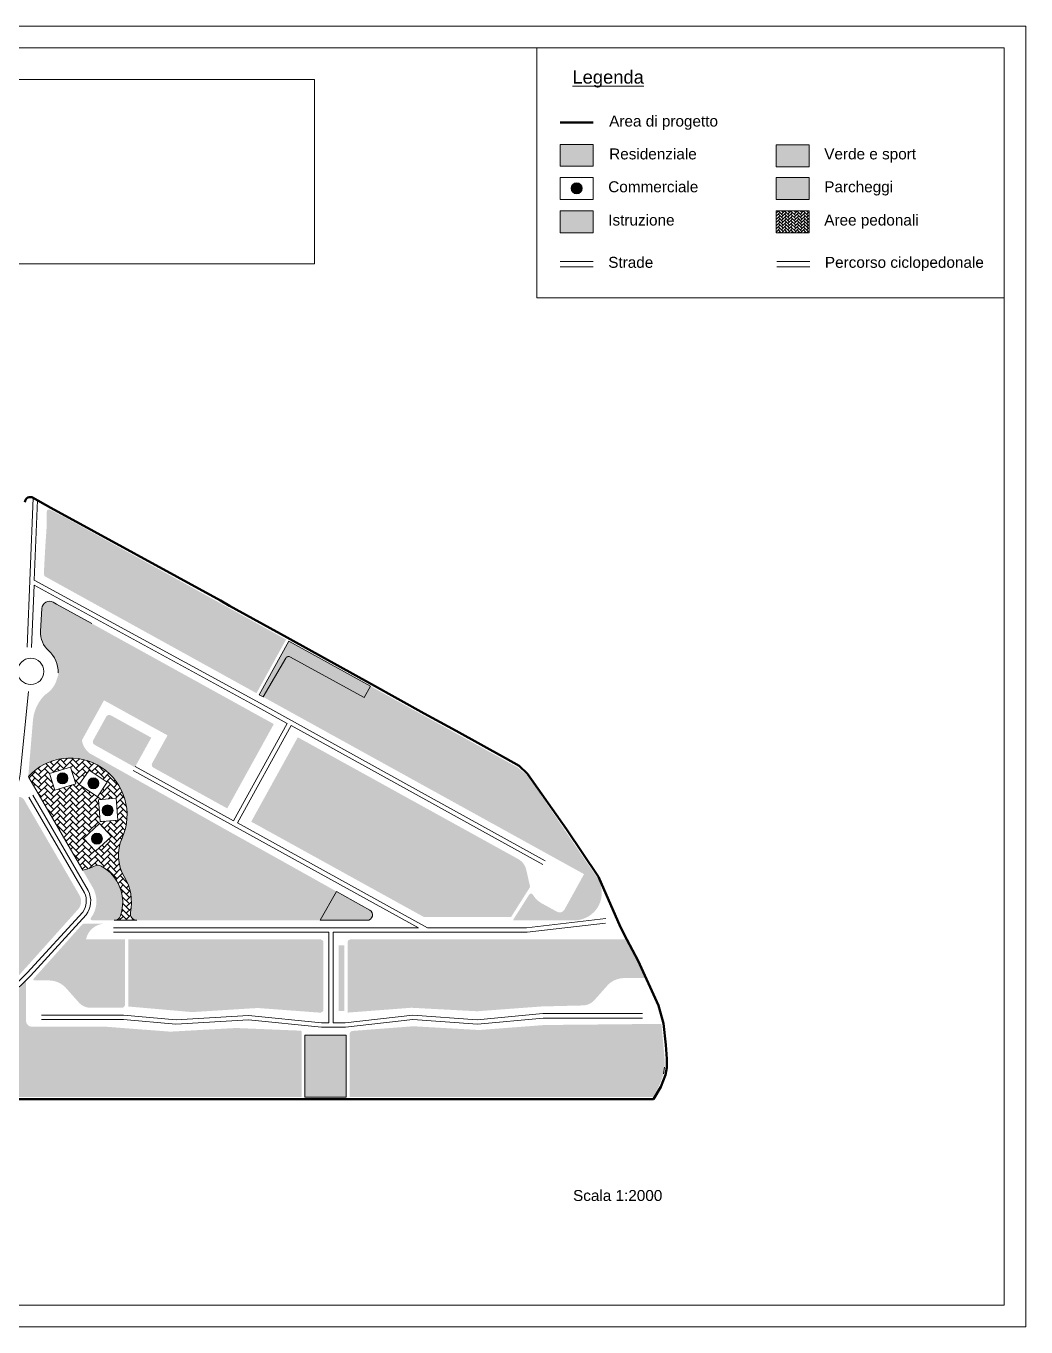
# Model space of a CAD drawing. Header units: millimetres. Extents: x 4297 to 8427, y -1478 to 1634.
# Drawn here: x 8198.9 to 8427.3, y -1477.7 to -1180.7 of the extents above; entities that cross this region are included whole.
import ezdxf

# ---------------------------------------------------------------- set-up
doc = ezdxf.new("R2010")
doc.units = ezdxf.units.MM
doc.header["$LTSCALE"] = 0.1
for name, color, linetype, lineweight in [('1_CARTIGLIO', 7, 'Continuous', 9), ('4_ RETINO PARCHEGGIO', 4, 'Continuous', 9), ('4_AREA DI PROGETTO', 1, 'Continuous', 50), ('4_NEGOZI', 30, 'Continuous', 9), ('4_PIAZZA', 251, 'Continuous', 9), ('4_PISTACICL', 30, 'Continuous', 20), ('4_RETINO ASILO', 2, 'Continuous', 9), ('4_RETINO VERDE PUBBLICO', 3, 'Continuous', 9), ('4_STRADE ESISTENTI', 251, 'Continuous', 20), ('4L - Strade', 10, 'Continuous', 20), ('_mu 2', 1, 'Continuous', 9)]:
    doc.layers.add(name, color=color, linetype=linetype, lineweight=lineweight)
doc.styles.get("Standard").update_dxf_attribs({"font": 'arial.ttf'})
picture_1 = doc.add_image_def('image12.png', size_in_pixel=(678, 159))

msp = doc.modelspace()

# ---------------------------------------------------------------- hatches: boundary and pattern name
at = {"layer": '4_ RETINO PARCHEGGIO', "ltscale": 5, "transparency": 33554687}
h = msp.add_hatch(color=256, dxfattribs=at)
h.dxf.hatch_style = 1
h.paths.add_polyline_path([(8370.236034094782, -1215.335486075387), (8377.736034094782, -1215.335486075387), (8377.736034094782, -1220.335486075387), (8370.236034094782, -1220.335486075387)])
h = msp.add_hatch(color=256, dxfattribs=at)
h.dxf.hatch_style = 1
edge = h.paths.add_edge_path()
edge.add_line((8218.266428660976, -1338.077695899869), (8227.519879592382, -1343.185448425177))
edge.add_line((8227.51987959238, -1343.185448425177), (8224.377253785864, -1348.876748346486))
edge.add_line((8224.377253785862, -1348.876748346486), (8224.353351739044, -1348.919467470707))
edge.add_line((8224.353351739044, -1348.919467470707), (8223.77513420376, -1349.952891382248))
edge.add_line((8223.77513420376, -1349.952891382248), (8214.553549689284, -1344.79326442779))
edge.add_arc((8214.919761188503, -1344.138749998736), 0.7500000000000814, 151.0933689034884, 240.7722752313266, ccw=False)
edge.add_line((8214.263204746972, -1343.776212222657), (8215.079302803462, -1342.298257451423))
edge.add_line((8215.079302803464, -1342.298257451422), (8216.40873032848, -1339.890662263589))
edge.add_line((8216.408730328478, -1339.890662263589), (8217.247433645287, -1338.371769332925))
edge.add_arc((8217.90399008682, -1338.734307109005), 0.750000000000048, 61.102025606911184, 151.0933689034184, ccw=False)
h = msp.add_hatch(color=256, dxfattribs=at)
h.dxf.hatch_style = 1
edge = h.paths.add_edge_path()
edge.add_line((8221.527055503508, -1389.228364588705), (8209.277055503506, -1389.228364588733))
edge.add_line((8209.277055503506, -1389.228364588733), (8209.277055503531, -1400.728364588711))
edge.add_line((8209.277055503531, -1400.728364588711), (8212.527055503531, -1400.728364588704))
edge.add_line((8212.527055503531, -1400.728364588704), (8212.527055503539, -1404.074935381615))
edge.add_arc((8213.277055503539, -1404.074935381613), 0.75, 180.0000000001259, 261.0857830828269)
edge.add_line((8213.160838859036, -1404.81587646668), (8213.741922081557, -1404.861171041345))
edge.add_line((8213.741922081555, -1404.861171041345), (8220.777055503539, -1404.861171041344))
edge.add_arc((8220.777055503539, -1404.111171041345), 0.7499999999998295, 270, 360.0000000000174)
edge.add_line((8221.527055503539, -1404.111171041344), (8221.527055503506, -1389.228364588705))
h = msp.add_hatch(color=256, dxfattribs=at)
h.dxf.hatch_style = 1
h.paths.add_polyline_path([(8270.34462870652, -1390.593971367976), (8270.344628706556, -1405.594667989732), (8271.59462870652, -1405.582620877942), (8271.594628706522, -1390.593971367976)])
at = {"layer": '4_NEGOZI', "transparency": 33554687}
h = msp.add_hatch(color=256, dxfattribs=at)
h.dxf.hatch_style = 1
edge = h.paths.add_edge_path()
edge.add_arc((8324.658875177876, -1217.772103685376), 1.250000000000028, 0, 360)
h = msp.add_hatch(color=256, dxfattribs=at)
h.dxf.hatch_style = 1
edge = h.paths.add_edge_path()
edge.add_arc((8207.247461494659, -1352.472369455734), 1.250000000000028, 0, 360)
h = msp.add_hatch(color=256, dxfattribs=at)
h.dxf.hatch_style = 1
edge = h.paths.add_edge_path()
edge.add_arc((8214.307047168779, -1353.605478944743), 1.250000000000028, 0, 360)
h = msp.add_hatch(color=256, dxfattribs=at)
h.dxf.hatch_style = 1
edge = h.paths.add_edge_path()
edge.add_arc((8217.549211607535, -1359.788629535844), 1.250000000000028, 0, 360)
h = msp.add_hatch(color=256, dxfattribs=at)
h.dxf.hatch_style = 1
edge = h.paths.add_edge_path()
edge.add_arc((8215.111972542581, -1366.251560696679), 1.250000000000028, 0, 360)
at = {"layer": '4_PIAZZA', "ltscale": 5}
h = msp.add_hatch(dxfattribs=at)
h.set_pattern_fill('AR-HBONE', color=256, scale=0.01)
h.set_pattern_definition([(45, (5917.131141604872, -1700.819537913045), (1.4210854715202e-16, 1.436840979371065), [3.048, -1.016]), (135, (5917.849561604872, -1700.101117913046), (1.4210854715202e-16, 1.436840979371065), [3.048, -1.016])])
h.paths.add_polyline_path([(8208.547521043027, -1367.737694816766), (8211.865705228885, -1373.4544905721, 0.05806032313045276), (8214.698665166072, -1372.462801222305, -0.2435588934162428), (8216.077749597309, -1372.497425112098, -0.3628688184035653), (8220.508556736915, -1383.86388835289, -0.3220664093781065), (8219.08683713252, -1384.88564848998), (8224.251756151623, -1384.88564848998, -0.4733454822253633), (8222.780943485737, -1383.091182699314, 0.1865596376718581), (8221.365966100599, -1374.91117280523, -0.2455704642108981), (8220.850939616548, -1366.125316926619, 0.851392109523099), (8199.480424683221, -1352.024529004406, 0.07631810092686298), (8199.591184034789, -1352.307101900838), (8202.76108722939, -1357.768428973926)])
h.paths.add_polyline_path([(8205.495521337625, -1355.207944182265), (8204.30769462062, -1351.38838037335), (8209.082149381764, -1349.903596977094), (8210.269976098769, -1353.723160786009)], flags=16)
h.paths.add_polyline_path([(8211.08313310286, -1353.879663826739), (8213.328790493539, -1350.569524421261), (8217.466464750385, -1353.376596159608), (8215.220807359707, -1356.686735565085)], flags=16)
h.paths.add_polyline_path([(8215.490117108751, -1357.341825918582), (8219.478232788868, -1357.033713403403), (8219.86337343284, -1362.018858003549), (8216.338884855524, -1362.291151770174), (8215.875257752723, -1362.326970518727)], flags=16)
h.paths.add_polyline_path([(8215.688972792868, -1362.788725919874), (8218.416414312562, -1365.714655303275), (8214.75900258331, -1369.123957202893), (8212.031561063617, -1366.198027819491)], flags=16)
at = {"layer": '4_RETINO ASILO', "transparency": 33554687}
h = msp.add_hatch(color=256, dxfattribs=at)
h.dxf.hatch_style = 1
h.paths.add_polyline_path([(8328.408875177876, -1222.929797912441), (8320.908875177876, -1222.929797912441), (8320.908875177876, -1227.929797912441), (8328.408875177876, -1227.929797912441)])
at = {"layer": '4_RETINO VERDE PUBBLICO', "ltscale": 5, "transparency": 33554687}
h = msp.add_hatch(color=256, dxfattribs=at)
h.dxf.hatch_style = 1
h.paths.add_polyline_path([(8370.236034094782, -1207.835486075387), (8377.736034094782, -1207.835486075387), (8377.736034094782, -1212.835486075387), (8370.236034094782, -1212.835486075387)])
h = msp.add_hatch(color=256, dxfattribs=at)
h.dxf.hatch_style = 1
edge = h.paths.add_edge_path()
edge.add_line((8258.966953561754, -1321.141170203684), (8252.199581741312, -1333.396890445427))
edge.add_line((8252.199581741312, -1333.396890445427), (8253.060352457116, -1333.900248632073))
edge.add_line((8253.060352457116, -1333.900248632073), (8258.248525416975, -1325.028182038434))
edge.add_arc((8258.905081858496, -1325.390719814529), 0.7499999999995325, 55.51695899024338, 151.0933689020523, ccw=False)
edge.add_line((8259.329703567617, -1324.772499462111), (8276.117519254396, -1334.042406784127))
edge.add_line((8276.117519254396, -1334.042406784127), (8277.569386071544, -1331.413073859715))
edge.add_line((8277.569386071544, -1331.413073859715), (8258.966953561754, -1321.141170203684))
at = {"layer": '4_RETINO VERDE PUBBLICO', "transparency": 33554687}
h = msp.add_hatch(color=256, dxfattribs=at)
h.dxf.hatch_style = 1
h.paths.add_polyline_path([(8231.960249828466, -1357.1108442955), (8222.70758251101, -1351.933826005765), (8213.454915191625, -1346.756807714951, -0.1914033368188524), (8211.67866069911, -1343.77311220544), (8200.7139558997, -1337.917837824696), (8200.526096866884, -1338.965787286981), (8199.459528683517, -1351.721826469045, 0.0762973070990635), (8199.480424683221, -1352.024529004406, -0.8513921095231247), (8220.850939616548, -1366.12531692662, 0.2455704642109054), (8221.365966100599, -1374.911172805231, -0.1865596376718404), (8222.780943485737, -1383.091182699315, 0.4733454822253498), (8224.251756151622, -1384.88564848998), (8249.857039315964, -1384.885648489992), (8224.391878846523, -1370.637475830352)])
h.paths.add_polyline_path([(8216.077749597309, -1372.497425112098, 0.2435588934162195), (8214.698665166072, -1372.462801222305, -0.05806032313045541), (8211.865705228885, -1373.4544905721), (8214.163166083501, -1377.412714023857, -0.3029275124612386), (8213.730756834753, -1384.335869327346, 0.620509447274463), (8214.003191531589, -1384.885648489992), (8219.08683713252, -1384.88564848998, 0.3220664093781045), (8220.508556736915, -1383.86388835289, 0.3628688184035602)])
at = {"layer": '4_RETINO VERDE PUBBLICO', "ltscale": 5, "transparency": 33554687}
h = msp.add_hatch(color=256, dxfattribs=at)
h.dxf.hatch_style = 1
edge = h.paths.add_edge_path()
edge.add_line((8171.524944903873, -1363.473659447718), (8192.46680319273, -1358.971860364009))
edge.add_arc((8190.732938197825, -1350.906117237716), 8.249999999993479, 282.1320484406459, 311.7166998367514)
edge.add_arc((8197.22105567997, -1358.183948751139), 1.500000000000766, 30.132048440683093, 131.7166998367227, ccw=False)
edge.add_line((8198.518361827179, -1357.430956878398), (8211.136118406677, -1379.169695060252))
edge.add_arc((8208.757723803463, -1380.550180160276), 2.749999999999387, -41.86795155935249, 30.13204844067201, ccw=False)
edge.add_line((8210.805607505212, -1382.385574489598), (8193.936506876873, -1401.20766393821))
edge.add_arc((8193.564164385647, -1400.873955878333), 0.4999999999997599, 246.132048440505, 318.13204844060635, ccw=False)
edge.add_line((8193.361849318277, -1401.331196092569), (8168.753219648698, -1390.442616272967))
edge.add_arc((8168.955534716069, -1389.985376058729), 0.5000000000020357, 174.1320484407229, 246.13204844044378, ccw=False)
edge.add_line((8168.45815463677, -1389.934257992274), (8171.132647551542, -1363.911374298009))
edge.add_arc((8171.630027630838, -1363.962492364463), 0.4999999999993008, 102.13204844067297, 174.1320484407493, ccw=False)
h = msp.add_hatch(color=256, dxfattribs=at)
h.dxf.hatch_style = 1
h.paths.add_polyline_path([(8329.321856219862, -1375.119434500338), (8322.112927444352, -1364.525901749801), (8318.949486629213, -1370.254897682097), (8326.35264737512, -1374.34277994653), (8321.881348136612, -1382.440309391968, -0.4142135623731281), (8320.182857773918, -1382.930340501013), (8316.681223419135, -1380.996805695173, -0.1363710773486083), (8314.67377681292, -1379.028372614146, 0.5635088973469325), (8313.818559809772, -1379.010970909127), (8310.09578392444, -1384.885648490002), (8324.154773950448, -1384.885648490002, 0.6022594191255188)])
h = msp.add_hatch(color=256, dxfattribs=at)
h.dxf.hatch_style = 1
edge = h.paths.add_edge_path()
edge.add_line((8306.332860320159, -1384.135648490002), (8290.040609330097, -1384.135648490002))
edge.add_arc((8290.040609330095, -1383.135648490002), 1.000000000000114, 241.09336890207538, 270, ccw=False)
edge.add_line((8289.557225628636, -1384.011057078698), (8276.607779652291, -1376.860623316985))
edge.add_line((8276.607779652302, -1376.860623316963), (8280.474849263974, -1369.857354607414))
edge.add_line((8280.474849263974, -1369.857354607414), (8306.332860320124, -1384.13564848998))
h = msp.add_hatch(color=256, dxfattribs=at)
h.dxf.hatch_style = 1
h.paths.add_polyline_path([(8276.806922060534, -1384.885648489992, 0.7726946135063786), (8277.417274559233, -1382.544791108236), (8269.803657523005, -1378.284848186346), (8266.110402083637, -1384.885648489992)])
h = msp.add_hatch(color=256, dxfattribs=at)
h.dxf.hatch_style = 1
h.paths.add_polyline_path([(8209.277055503506, -1389.228364588723), (8212.61946705601, -1389.228364588716, -0.3559284842950549), (8217.027055503506, -1385.635648489992), (8212.256269405725, -1385.635648489992, 0.2131588370414564), (8211.697755668883, -1385.885086400177), (8200.66573659336, -1398.194317011407, 0.6485887411721453), (8200.851907838975, -1398.611171041345), (8204.161922081556, -1398.611171041345, -0.2282099470447014), (8208.266120081513, -1400.587326393664), (8210.78740485898, -1403.4205709594, 0.1901850656983885), (8213.160838859036, -1404.81587646668, -0.3693447778943965), (8212.527055503539, -1404.074935381614), (8212.527055503531, -1400.728364588704), (8209.277055503531, -1400.728364588711)])
h = msp.add_hatch(color=256, dxfattribs=at)
h.dxf.hatch_style = 1
h.paths.add_polyline_path([(8198.911922081556, -1398.861171041345, -0.184743146720652), (8198.975750835942, -1398.694317011407), (8195.518180273415, -1402.439506487578, 0.1078440644439282), (8194.51901713216, -1404.201392705188), (8192.971706780438, -1409.185446936494), (8200.239570431864, -1409.185321167127, -0.392881407225903), (8198.911922081556, -1407.861171041344)])
h = msp.add_hatch(color=256, dxfattribs=at)
h.dxf.hatch_style = 1
h.paths.add_polyline_path([(8272.06069999485, -1411.122912670318), (8262.594628706573, -1411.122912670318), (8262.5946287066, -1425.233715901907), (8262.653167230954, -1425.233715901907), (8272.065671854441, -1425.233715901907)])
at = {"layer": '_mu 2', "ltscale": 5, "transparency": 33554687}
h = msp.add_hatch(color=256, dxfattribs=at)
h.dxf.hatch_style = 1
h.paths.add_polyline_path([(8320.908875177876, -1207.741174238332), (8328.408875177876, -1207.741174238332), (8328.408875177876, -1212.741174238332), (8320.908875177876, -1212.741174238332)])
h = msp.add_hatch(color=256, dxfattribs=at)
h.dxf.hatch_style = 1
h.paths.add_polyline_path([(8277.569386071544, -1331.413073859715), (8270.802014250927, -1343.668794101772), (8294.875750440064, -1356.961845891929), (8318.9494866292, -1370.254897682085), (8322.112927443846, -1364.525901749063), (8313.570960989406, -1351.97346792607), (8311.220971758936, -1349.994829008097), (8308.208686675618, -1348.331503411079), (8301.643122260506, -1344.706125650187), (8295.075328646657, -1341.084784973724), (8290.69679957047, -1338.670557855924), (8286.318270493435, -1336.256330737657)])
edge = h.paths.add_edge_path()
edge.add_arc((8204.167921009353, -1291.585910554238), 0.4999999999999702, 62.26275050135933, 180.046896473178)
edge.add_line((8203.667921176839, -1291.586319803125), (8203.67027975459, -1294.467912201269))
edge.add_line((8203.67027975459, -1294.467912201269), (8203.332885923786, -1299.440356646802))
edge.add_line((8203.332885923786, -1299.440356646802), (8203.096331172961, -1303.763788503192))
edge.add_line((8203.096331172961, -1303.763788503192), (8202.989342371893, -1305.740194323957))
edge.add_arc((8203.7382458875, -1305.780734727357), 0.7499999999973207, 176.9014311523429, 241.0933689022081)
edge.add_line((8203.375708111407, -1306.437291168877), (8207.776047566742, -1308.867073559714))
edge.add_line((8207.776047566742, -1308.867073559714), (8212.153089641673, -1311.28399158742))
edge.add_line((8212.153089641673, -1311.28399158742), (8216.530131716612, -1313.700909615129))
edge.add_line((8216.53013171661, -1313.700909615129), (8220.90717379048, -1316.117827642249))
edge.add_line((8220.90717379048, -1316.117827642249), (8225.280767638738, -1318.532841625838))
edge.add_line((8225.280767638738, -1318.532841625838), (8227.469289110479, -1319.741300879489))
edge.add_line((8227.469289110479, -1319.741300879489), (8229.65781058222, -1320.94976013314))
edge.add_line((8229.657810582217, -1320.94976013314), (8234.034853525729, -1323.366678640458))
edge.add_line((8234.034853525729, -1323.366678640458), (8238.411896468726, -1325.783597147493))
edge.add_line((8238.411896468726, -1325.783597147493), (8242.788939412687, -1328.200515655061))
edge.add_line((8242.788939412687, -1328.200515655061), (8251.543025299616, -1333.034352669647))
edge.add_line((8251.543025299616, -1333.034352669646), (8258.30960778091, -1320.78006192084))
edge.add_line((8258.30960778091, -1320.78006192084), (8245.107220605423, -1313.488093567432))
edge.add_line((8245.107220605423, -1313.488093567432), (8240.80222534614, -1311.110958398698))
edge.add_line((8240.80222534614, -1311.110958398698), (8234.236660930921, -1307.485580637747))
edge.add_line((8234.236660930921, -1307.485580637747), (8227.670271231325, -1303.859747170713))
edge.add_line((8227.670271231325, -1303.859747170713), (8223.293229157294, -1301.442829143504))
edge.add_line((8223.293229157294, -1301.442829143504), (8218.91618708252, -1299.025911115885))
edge.add_line((8218.91618708252, -1299.025911115885), (8214.539145007744, -1296.608993088266))
edge.add_line((8214.539145007744, -1296.608993088266), (8207.418589509452, -1292.677159978945))
edge.add_line((8207.41858950945, -1292.677159978945), (8204.40062979196, -1291.143364937948))
at = {"layer": '_mu 2'}
h = msp.add_hatch(color=256, dxfattribs=at)
h.dxf.hatch_style = 1
h.paths.add_polyline_path([(8276.607779652277, -1376.860623316974), (8280.47484926396, -1369.857354607407), (8295.79449956433, -1378.316569381963), (8306.332860320146, -1384.135648489992), (8309.683147276512, -1384.135648489992), (8314.039854103603, -1377.260604514229), (8313.202649641771, -1373.563401285066, 0.2293459462797135), (8311.315957273542, -1370.894686155821), (8287.242221084403, -1357.601634365664), (8260.983606297286, -1343.098437504135), (8250.3455219914, -1362.359112273166)])
edge = h.paths.add_edge_path()
edge.add_arc((8204.297198194636, -1313.800062531323), 1.749999999999649, 61.09336890205721, 176.4978295340423)
edge.add_line((8202.550466345749, -1313.693161417754), (8202.233277774212, -1318.875926699625))
edge.add_arc((8207.723006442142, -1319.211901627988), 5.499999999998924, 176.4978295340241, 228.8562912831443)
edge.add_arc((8199.992094898651, -1328.060376451746), 6.250000000000444, -2.942870255343678, 48.85629128314201, ccw=False)
edge.add_arc((8206.60283411726, -1328.507957044027), 0.3901299822413762, 161.0480699552215, 225.0843091127163)
edge.add_line((8206.32737678517, -1328.784226226604), (8205.77781938253, -1330.424248740308))
edge.add_arc((8199.992094898653, -1328.060376451747), 6.249999999997798, 301.5531510079413, 337.77655798649585, ccw=False)
edge.add_arc((8209.908921353843, -1340.106971886416), 9.451967924355076, 134.6812766475681, 166.6083480288327)
edge.add_line((8200.7139558997, -1337.917837824696), (8211.678660699108, -1343.77311220544))
edge.add_line((8211.67866069911, -1343.77311220544), (8216.728084815313, -1334.65762347248))
edge.add_line((8216.728084815313, -1334.65762347248), (8231.233116149815, -1342.667021400267))
edge.add_line((8231.233116149815, -1342.667021400267), (8227.728584314227, -1349.013733668312))
edge.add_arc((8228.385140755749, -1349.376271444407), 0.7499999999995599, 151.0933689020485, 241.0933689021147)
edge.add_line((8228.022602979654, -1350.032827885929), (8236.12013242509, -1354.504127124437))
edge.add_line((8236.12013242509, -1354.504127124437), (8244.87421831205, -1359.337964139039))
edge.add_line((8244.874218312052, -1359.337964139039), (8255.508659744177, -1340.078975187731))
edge.add_line((8255.508659744177, -1340.078975187731), (8246.754573857219, -1335.245138173127))
edge.add_line((8246.754573857217, -1335.245138173127), (8238.00048797026, -1330.411301158523))
edge.add_line((8238.00048797026, -1330.411301158523), (8218.303794726373, -1319.535167876649))
edge.add_line((8218.303794726373, -1319.535167876649), (8205.143119672191, -1312.268097501106))
at = {"layer": '_mu 2', "ltscale": 5, "transparency": 33554687}
h = msp.add_hatch(color=256, dxfattribs=at)
h.dxf.hatch_style = 1
edge = h.paths.add_edge_path()
edge.add_line((8259.267619634593, -1324.734163373007), (8267.40728377884, -1329.228728577755))
edge.add_line((8267.40728377884, -1329.228728577755), (8276.11923496699, -1334.039299626117))
edge.add_line((8276.11923496699, -1334.039299626117), (8270.802014250927, -1343.668794101772))
edge.add_line((8270.802014250927, -1343.668794101772), (8262.090063062778, -1338.85822305341))
edge.add_line((8262.090063062777, -1338.85822305341), (8253.07275488826, -1333.879039779576))
edge.add_line((8253.07275488826, -1333.879039779576), (8258.248525416973, -1325.028182038434))
edge.add_arc((8258.905081858498, -1325.39071981453), 0.7500000000001504, 61.09336890207487, 151.0933689020387, ccw=False)
h = msp.add_hatch(color=256, dxfattribs=at)
h.dxf.hatch_style = 1
h.paths.add_polyline_path([(8231.960249830394, -1357.110844296579), (8224.391878846523, -1370.637475830353), (8249.857039315964, -1384.885648489992), (8266.110402083637, -1384.885648489992), (8269.803657523005, -1378.284848186346), (8258.29809620524, -1371.847298955177), (8245.038467653732, -1364.456647839213)])
h = msp.add_hatch(color=256, dxfattribs=at)
h.dxf.hatch_style = 1
h.paths.add_polyline_path([(8317.383245057497, -1408.784219969633), (8344.017527701006, -1408.526172858991), (8344.75861220333, -1416.639235246237), (8344.719112202829, -1418.490735250176), (8344.48111220282, -1420.055235245791), (8343.533001095853, -1422.597035103754), (8342.179179407101, -1425.233715901907), (8317.3832450575, -1425.233715901907)])
h.paths.add_polyline_path([(8192.971706780438, -1409.185446936494), (8217.278187269405, -1409.185026316238), (8217.277055503117, -1425.233715901261), (8187.990128365278, -1425.231650563985)])
edge = h.paths.add_edge_path()
edge.add_line((8340.512552724042, -1398.070696235444), (8338.728641068925, -1394.148019147359))
edge.add_line((8338.728641068923, -1394.148019147359), (8336.117250956911, -1389.22836458868))
edge.add_line((8336.117250956913, -1389.22836458868), (8316.912201909505, -1389.228364588679))
edge.add_line((8316.912201909505, -1389.228364588679), (8316.912201909505, -1404.536209533015))
edge.add_line((8316.912201909505, -1404.536209533015), (8317.195172594624, -1404.536209533015))
edge.add_line((8317.195172594624, -1404.536209533015), (8325.958320237265, -1404.320696235754))
edge.add_arc((8325.95663287578, -1400.563338959519), 3.757357655116458, 270.0257305010005, 322.2618187034535)
edge.add_line((8328.928010834323, -1402.863045370335), (8331.420024096293, -1400.064603961982))
edge.add_arc((8335.538320237258, -1403.320696235755), 5.250000000002046, 90.00000000000989, 141.6686708643981, ccw=False)
edge.add_line((8335.538320237258, -1398.070696235753), (8340.512552724042, -1398.070696235444))
at = {"layer": '_mu 2'}
h = msp.add_hatch(color=256, dxfattribs=at)
h.dxf.hatch_style = 1
edge = h.paths.add_edge_path()
edge.add_arc((8273.565671854441, -1410.876424532195), 0.7500000000001054, 94.34891932643396, 179.999999999987)
edge.add_line((8272.815671854441, -1410.876424532195), (8272.815671854441, -1425.233715901907))
edge.add_line((8272.815671854441, -1425.233715901907), (8317.3832450575, -1425.233715901907))
edge.add_line((8317.3832450575, -1425.233715901907), (8317.3832450575, -1408.784219969633))
edge.add_line((8317.383245057497, -1408.784219969633), (8302.376955669592, -1409.927782158596))
edge.add_line((8302.376955669592, -1409.927782158596), (8287.384671142765, -1409.073336908366))
edge.add_line((8287.384671142767, -1409.073336908366), (8273.508799279918, -1410.128583967458))
edge = h.paths.add_edge_path()
edge.add_arc((8273.09462870652, -1389.978364588678), 0.7499999999995453, 90.00000381967823, 180.0000000000217, ccw=False)
edge.add_line((8273.09462865652, -1389.228364588679), (8316.912201909505, -1389.228364588679))
edge.add_line((8316.912201909505, -1389.228364588679), (8316.912201909505, -1404.532339628302))
edge.add_line((8316.912201909505, -1404.532339628302), (8301.922552179467, -1405.644990165128))
edge.add_line((8301.922552179465, -1405.644990165128), (8286.913627994772, -1404.846933604315))
edge.add_line((8286.913627994774, -1404.846933604315), (8272.34462870652, -1405.954760065007))
edge.add_line((8272.34462870652, -1405.954760065007), (8272.34462870652, -1389.978364588679))
edge = h.paths.add_edge_path()
edge.add_line((8222.277055503508, -1389.228364588679), (8266.094628706527, -1389.228364588679))
edge.add_arc((8266.094628706527, -1389.978364588678), 0.7499999999994884, 8.247980076703243e-11, 90.00000000010431, ccw=False)
edge.add_line((8266.844628706527, -1389.978364588677), (8266.844628706554, -1405.214990815965))
edge.add_arc((8266.094628706556, -1405.214990815967), 0.7499999999995453, -94.27514318319402, 1.5199930203380063e-10, ccw=False)
edge.add_line((8266.038719125801, -1405.96290399193), (8252.19815259034, -1404.92826481554))
edge.add_line((8252.19815259034, -1404.92826481554), (8251.844628706554, -1404.901837453697))
edge.add_line((8251.844628706554, -1404.901837453697), (8236.844628706558, -1405.83359232687))
edge.add_line((8236.844628706558, -1405.83359232687), (8222.277055503542, -1404.561341429393))
edge.add_line((8222.277055503542, -1404.561341429393), (8222.277055503508, -1389.228364588679))
edge = h.paths.add_edge_path()
edge.add_line((8217.278187269407, -1409.185026316238), (8231.84605479187, -1410.298498022795))
edge.add_line((8231.846054791868, -1410.298498022795), (8246.869180475522, -1409.467893196242))
edge.add_line((8246.869180475522, -1409.467893196242), (8261.628128160572, -1410.075184200051))
edge.add_arc((8261.613903161255, -1410.324779170742), 0.2499999999995662, -9.117684385273606e-11, 86.73810856266613, ccw=False)
edge.add_line((8261.863903161253, -1410.324779170742), (8261.863903161253, -1425.233715901261))
edge.add_line((8261.863903161253, -1425.233715901261), (8217.277064650918, -1425.233715901906))
edge.add_line((8217.277064650918, -1425.233715901906), (8217.278187269407, -1409.185026316238))

# ---------------------------------------------------------------- linework, layer by layer
at = {"layer": '1_CARTIGLIO'}
msp.add_line((8344.490641068796, -1419.96251914722), (8344.728641068927, -1418.398019147359), dxfattribs=at)
for points in [[(8007.273354019462, -1477.721550842565), (8427.273354019462, -1477.721550842565), (8427.273354019462, -1180.721550842565), (8007.273354019462, -1180.721550842565)], [(8012.273354019462, -1472.721550842565), (8422.273354019462, -1472.721550842565), (8422.273354019462, -1185.721550842565), (8012.273354019462, -1185.721550842565)]]:
    msp.add_lwpolyline(points, close=True, dxfattribs=at)
for points in [[(8315.58826462756, -1185.721550842565), (8315.58826462756, -1242.759539480161)], [(8315.58826462756, -1242.759539480161), (8422.273354019462, -1242.759539480161)]]:
    msp.add_lwpolyline(points, dxfattribs=at)
at = {"layer": '4_ RETINO PARCHEGGIO', "ltscale": 5, "transparency": 33554687}
msp.add_lwpolyline([(8370.236034094782, -1215.335486075387), (8377.736034094782, -1215.335486075387), (8377.736034094782, -1220.335486075387), (8370.236034094782, -1220.335486075387)], close=True, dxfattribs=at)
at = {"layer": '4_AREA DI PROGETTO', "ltscale": 5}
msp.add_line((8320.908875177876, -1202.741174238332), (8328.408875177876, -1202.741174238332), dxfattribs=at)
for points in [[(8345.255538128516, -1416.490954148173), (8345.02589106818, -1413.274019146381), (8344.506618726038, -1408.422298082302), (8343.353641068927, -1404.318019147284), (8338.728641068925, -1394.148019147358), (8336.117250956913, -1389.22836458868), (8334.658641068978, -1386.425519147209), (8329.640991433318, -1374.990121383745), (8322.354619294523, -1364.088197454687), (8313.432308458472, -1351.464661749098), (8311.4977490662, -1349.578422569406), (8308.385932241687, -1347.863973722921), (8297.140559601592, -1341.656212340323), (8289.874584436884, -1337.637700636822), (8277.795079700045, -1330.966909779943), (8259.208645412311, -1320.703465909651), (8258.534630305117, -1320.333558994087), (8245.405446488776, -1313.08378901818), (8243.305992344467, -1311.868738808363), (8204.605311660764, -1290.68717930404), (8200.37242937209, -1288.348943179042)], [(8054.435142738446, -1443.535461794908), (8086.658641068228, -1447.064019146419), (8101.55314106805, -1448.831519146492), (8111.416141068179, -1449.90401914627), (8126.326641068175, -1451.52101914682), (8141.240641068049, -1453.140019146769), (8149.732641068135, -1454.120519146366), (8162.855891068139, -1455.664519146594), (8168.873641068197, -1456.372519146695), (8175.561141068198, -1457.35101914643), (8181.057502404789, -1457.515685441837), (8181.416391068162, -1451.344269146487), (8181.643141068133, -1448.806019146504), (8183.463391068124, -1441.301269146657), (8184.123641068198, -1439.236019146671), (8186.830641068133, -1430.749519146557), (8189.018647795288, -1425.733715901262), (8342.179179407101, -1425.733715901907), (8343.92361941433, -1422.906120565387), (8344.973333120597, -1420.14309062754), (8345.21911220295, -1418.490735245931), (8345.248391068155, -1417.472269146514), (8345.255538128516, -1416.490954148173)], [(8345.268141068133, -1416.546519146344), (8345.255538128516, -1416.490954148173)], [(8342.179179407101, -1425.733715901907), (8343.92361941433, -1422.906120565387)]]:
    msp.add_lwpolyline(points, dxfattribs=at)
at = {"layer": '4_AREA DI PROGETTO'}
msp.add_arc((8199.882514039527, -1289.463409517543), 1.217395684537907, 55.89776124191043, 177.6512908408734, dxfattribs=at)
at = {"layer": '4_NEGOZI', "ltscale": 5, "transparency": 33554687}
msp.add_lwpolyline([(8320.908875177876, -1215.335486075387), (8328.408875177876, -1215.335486075387), (8328.408875177876, -1220.335486075387), (8320.908875177876, -1220.335486075387)], close=True, dxfattribs=at)
at = {"layer": '4_NEGOZI'}
for points in [[(8210.269976098769, -1353.723160786009), (8205.495521337625, -1355.207944182265), (8204.30769462062, -1351.38838037335), (8209.082149381764, -1349.903596977094), (8210.269976098769, -1353.723160786009)], [(8215.220807359707, -1356.686735565085), (8211.08313310286, -1353.879663826739), (8213.328790493539, -1350.569524421261), (8217.466464750385, -1353.376596159608), (8215.220807359707, -1356.686735565085)], [(8215.875257752723, -1362.326970518727), (8215.490117108751, -1357.341825918582), (8219.478232788868, -1357.033713403403), (8219.86337343284, -1362.018858003549), (8216.338884855524, -1362.291151770174), (8215.875257752723, -1362.326970518727)]]:
    msp.add_lwpolyline(points, dxfattribs=at)
for points in [[(8205.495521337625, -1355.207944182265), (8204.30769462062, -1351.38838037335), (8209.082149381764, -1349.903596977094), (8210.269976098769, -1353.723160786009), (8205.495521337625, -1355.207944182265)], [(8211.08313310286, -1353.879663826739), (8213.328790493539, -1350.569524421261), (8217.466464750385, -1353.376596159608), (8215.220807359707, -1356.686735565085), (8211.08313310286, -1353.879663826739)], [(8215.490117108751, -1357.341825918582), (8219.478232788868, -1357.033713403403), (8219.86337343284, -1362.018858003549), (8216.338884855524, -1362.291151770174), (8215.875257752723, -1362.326970518727), (8215.490117108751, -1357.341825918582)], [(8214.75900258331, -1369.123957202893), (8218.416414312562, -1365.714655303275), (8215.688972792868, -1362.788725919874), (8212.031561063617, -1366.198027819491)], [(8215.688972792868, -1362.788725919874), (8218.416414312562, -1365.714655303275), (8214.75900258331, -1369.123957202893), (8212.031561063617, -1366.198027819491), (8215.688972792868, -1362.788725919874)]]:
    msp.add_lwpolyline(points, close=True, dxfattribs=at)
for centre in [(8324.658875177876, -1217.772103685376), (8207.247461494659, -1352.472369455734), (8214.307047168779, -1353.605478944743), (8217.549211607535, -1359.788629535844), (8215.111972542581, -1366.251560696679)]:
    msp.add_circle(centre, 1.250000000000028, dxfattribs=at)
at = {"layer": '4_PIAZZA', "linetype": 'Continuous', "ltscale": 5}
for p, q in [((8370.236034094782, -1223.448490688522), (8370.754726870862, -1222.92979791244)), ((8370.371514441187, -1223.313010342115), (8370.236034094782, -1223.177529995708)), ((8370.236034094782, -1224.166911178207), (8371.089935175718, -1223.313010097271)), ((8371.808355420559, -1224.031430831801), (8370.730724686031, -1222.953800097273)), ((8371.808355420559, -1223.313010342115), (8371.425142990884, -1222.929797912441)), ((8371.44914542056, -1222.953799852429), (8371.473147360548, -1222.929797912441)), ((8371.44914542056, -1223.672220342115), (8372.191567850234, -1222.929797912441)), ((8371.44914542056, -1224.3906408318), (8372.52677615509, -1223.313010097272)), ((8373.24519639993, -1224.031430831802), (8372.1675656654, -1222.953800097273)), ((8373.24519639993, -1223.313010342115), (8372.861983970255, -1222.929797912441)), ((8372.885986399931, -1222.953799852429), (8372.909988339921, -1222.92979791244)), ((8372.885986399931, -1223.672220342115), (8373.628408829605, -1222.92979791244)), ((8372.885986399931, -1224.3906408318), (8373.963617134461, -1223.313010097272)), ((8374.682037379302, -1224.031430831801), (8373.604406644772, -1222.953800097273)), ((8374.682037379302, -1223.313010342115), (8374.298824949627, -1222.929797912441)), ((8374.322827379303, -1222.953799852429), (8374.346829319291, -1222.929797912441)), ((8374.322827379303, -1223.672220342115), (8375.065249808977, -1222.929797912441)), ((8374.322827379303, -1224.3906408318), (8375.400458113832, -1223.313010097272)), ((8376.118878358673, -1224.031430831801), (8375.041247624144, -1222.953800097273)), ((8376.118878358673, -1223.313010342115), (8375.735665929, -1222.929797912441)), ((8375.759668358674, -1222.953799852429), (8375.783670298664, -1222.929797912441)), ((8375.759668358674, -1223.672220342115), (8376.502090788348, -1222.929797912441)), ((8375.759668358674, -1224.3906408318), (8376.837299093202, -1223.313010097272)), ((8377.555719338045, -1224.031430831801), (8376.478088603515, -1222.953800097273)), ((8377.555719338045, -1223.313010342115), (8377.172506908371, -1222.929797912442)), ((8377.196509338046, -1222.953799852429), (8377.220511278034, -1222.92979791244)), ((8377.196509338046, -1223.672220342115), (8377.736034094782, -1223.132695585377)), ((8370.371514441187, -1224.0314308318), (8370.236034094782, -1223.895950485395)), ((8370.236034094782, -1224.885331667893), (8371.089935175718, -1224.031430586957)), ((8370.371514441187, -1224.749851321486), (8370.236034094782, -1224.614370975081)), ((8370.236034094782, -1225.603752157579), (8371.089935175718, -1224.749851076643)), ((8370.371514441189, -1225.468271811172), (8370.236034094782, -1225.332791464766)), ((8370.236034094782, -1226.322172647264), (8371.089935175718, -1225.468271566328)), ((8370.371514441187, -1226.186692300857), (8370.236034094782, -1226.051211954452)), ((8370.236034094782, -1227.040593136949), (8371.089935175718, -1226.186692056014)), ((8371.808355420559, -1224.749851321486), (8370.73072468603, -1223.672220586958)), ((8371.808355420559, -1225.468271811171), (8370.730724686031, -1224.390641076643)), ((8371.808355420559, -1226.186692300857), (8370.730724686031, -1225.109061566329)), ((8371.80835542056, -1226.905112790543), (8370.730724686033, -1225.827482056015)), ((8371.808355420559, -1227.623533280228), (8370.730724686031, -1226.5459025457)), ((8371.44914542056, -1225.109061321486), (8372.52677615509, -1224.031430586957)), ((8371.44914542056, -1225.827481811171), (8372.52677615509, -1224.749851076643)), ((8371.44914542056, -1226.545902300857), (8372.52677615509, -1225.468271566328)), ((8371.44914542056, -1227.264322790542), (8372.52677615509, -1226.186692056014)), ((8373.24519639993, -1224.749851321486), (8372.1675656654, -1223.672220586957)), ((8373.24519639993, -1225.468271811172), (8372.167565665402, -1224.390641076644)), ((8373.24519639993, -1226.186692300857), (8372.1675656654, -1225.109061566329)), ((8373.24519639993, -1226.905112790542), (8372.167565665402, -1225.827482056014)), ((8373.24519639993, -1227.623533280228), (8372.167565665402, -1226.5459025457)), ((8372.885986399931, -1225.109061321486), (8373.963617134461, -1224.031430586957)), ((8372.885986399931, -1225.827481811171), (8373.963617134461, -1224.749851076643)), ((8372.885986399931, -1226.545902300858), (8373.96361713446, -1225.468271566329)), ((8372.885986399931, -1227.264322790542), (8373.96361713446, -1226.186692056014)), ((8374.682037379302, -1224.749851321486), (8373.604406644772, -1223.672220586958)), ((8374.682037379302, -1225.468271811173), (8373.604406644772, -1224.390641076644)), ((8374.682037379302, -1226.186692300857), (8373.604406644772, -1225.109061566328)), ((8374.682037379302, -1226.905112790543), (8373.604406644774, -1225.827482056015)), ((8374.682037379302, -1227.623533280228), (8373.604406644772, -1226.5459025457)), ((8374.322827379303, -1225.109061321486), (8375.40045811383, -1224.031430586958)), ((8374.322827379303, -1225.827481811171), (8375.40045811383, -1224.749851076643)), ((8374.322827379303, -1226.545902300857), (8375.40045811383, -1225.468271566329)), ((8374.322827379301, -1227.264322790543), (8375.400458113829, -1226.186692056014)), ((8376.118878358673, -1224.749851321486), (8375.041247624144, -1223.672220586958)), ((8376.118878358673, -1225.468271811172), (8375.041247624144, -1224.390641076644)), ((8376.118878358673, -1226.186692300857), (8375.041247624144, -1225.109061566329)), ((8376.118878358673, -1226.905112790544), (8375.041247624144, -1225.827482056015)), ((8376.118878358673, -1227.623533280228), (8375.041247624144, -1226.545902545699)), ((8375.759668358674, -1225.109061321486), (8376.837299093202, -1224.031430586958)), ((8375.759668358673, -1225.827481811172), (8376.8372990932, -1224.749851076643)), ((8375.759668358674, -1226.545902300857), (8376.837299093202, -1225.468271566328)), ((8375.759668358674, -1227.264322790542), (8376.837299093202, -1226.186692056014)), ((8377.555719338045, -1224.749851321486), (8376.478088603517, -1223.672220586958)), ((8377.555719338045, -1225.468271811172), (8376.478088603515, -1224.390641076644)), ((8377.555719338045, -1226.186692300857), (8376.478088603515, -1225.109061566329)), ((8377.555719338045, -1226.905112790543), (8376.478088603515, -1225.827482056015)), ((8377.555719338045, -1227.623533280228), (8376.478088603515, -1226.5459025457)), ((8377.196509338044, -1224.390640831801), (8377.736034094782, -1223.851116075063)), ((8377.196509338046, -1225.109061321486), (8377.736034094782, -1224.569536564748)), ((8377.196509338046, -1225.827481811171), (8377.736034094782, -1225.287957054433)), ((8377.196509338044, -1226.545902300856), (8377.736034094782, -1226.006377544119)), ((8370.371514441189, -1226.905112790542), (8370.236034094783, -1226.769632444137)), ((8370.236034094782, -1227.759013626635), (8371.089935175718, -1226.905112545699)), ((8370.371514441189, -1227.623533280228), (8370.236034094783, -1227.488052933822)), ((8371.396199563087, -1227.929797912441), (8370.730724686033, -1227.264323035385)), ((8370.78367029866, -1227.929797912441), (8371.089935175718, -1227.623533035385)), ((8371.502090788348, -1227.929797912441), (8372.526776155088, -1226.9051125457)), ((8372.833040542459, -1227.929797912441), (8372.167565665404, -1227.264323035386)), ((8372.220511278032, -1227.929797912441), (8372.526776155088, -1227.623533035385)), ((8372.938931767718, -1227.929797912441), (8373.96361713446, -1226.9051125457)), ((8374.26988152183, -1227.929797912441), (8373.604406644774, -1227.264323035385)), ((8373.657352257404, -1227.929797912441), (8373.963617134457, -1227.623533035385)), ((8374.37577274709, -1227.929797912441), (8375.40045811383, -1226.905112545699)), ((8375.7067225012, -1227.929797912441), (8375.041247624145, -1227.264323035386)), ((8375.094193236775, -1227.929797912441), (8375.40045811383, -1227.623533035385)), ((8375.812613726459, -1227.929797912441), (8376.8372990932, -1226.905112545699)), ((8377.143563480571, -1227.929797912441), (8376.478088603515, -1227.264323035386)), ((8376.531034216147, -1227.929797912441), (8376.8372990932, -1227.623533035386)), ((8377.196509338042, -1227.264322790543), (8377.736034094782, -1226.724798033805)), ((8377.24945470583, -1227.929797912441), (8377.736034094782, -1227.443218523491))]:
    msp.add_line(p, q, dxfattribs=at)
at = {"layer": '4_PIAZZA', "ltscale": 5, "transparency": 33554687}
msp.add_lwpolyline([(8370.236034094782, -1222.929797912441), (8377.736034094782, -1222.929797912441), (8377.736034094782, -1227.929797912441), (8370.236034094782, -1227.929797912441)], close=True, dxfattribs=at)
at = {"layer": '4_PIAZZA', "ltscale": 5}
msp.add_lwpolyline([(8199.480424683221, -1352.024529004406, 0.07631810092739816), (8199.59118403479, -1352.30710190084), (8202.76108722939, -1357.768428973926), (8208.547521043027, -1367.737694816766), (8211.865705228885, -1373.4544905721, 0.05806032313045591), (8214.698665166072, -1372.462801222305, -0.2435588934161853), (8216.077749597309, -1372.497425112098, -0.3628688184035615), (8220.508556736915, -1383.86388835289, -0.3220664093781134), (8219.08683713252, -1384.88564848998), (8224.251756151622, -1384.88564848998, -0.4733454822251356), (8222.780943485737, -1383.091182699315, 0.1865596376718457), (8221.365966100599, -1374.911172805231, -0.245570464210899), (8220.850939616548, -1366.12531692662, 0.8513921095231218), (8199.480424683221, -1352.024529004406, 0.07631810092739816)], format="xyb", close=True, dxfattribs=at)
at = {"layer": '4_PISTACICL', "ltscale": 5}
for p, q in [((8377.885341438605, -1234.461707996208), (8370.385341438605, -1234.461707996208)), ((8377.885341438605, -1235.711707996208), (8370.385341438605, -1235.711707996208))]:
    msp.add_line(p, q, dxfattribs=at)
at = {"layer": '4_PISTACICL'}
for points in [[(8056.833807466235, -1441.191828911667), (8147.683062146611, -1451.024943571563), (8170.279350401053, -1453.470664167463), (8174.931873711917, -1453.959229406014, 0.2764612249446981), (8180.35460976075, -1447.637821985435), (8182.609800872171, -1440.158392536727), (8188.27933571631, -1421.896206739278), (8192.434064761039, -1408.513374489582), (8194.166225277913, -1404.05175822751, -0.1129694760891347), (8195.080111510952, -1402.37982781431), (8199.906195065218, -1397.543115452756), (8212.673166863717, -1383.661683438604, 0.2827379449538814), (8213.121831692935, -1378.108698287158), (8200.464321047992, -1356.301469069288)], [(8056.941414499101, -1440.197635406117), (8147.790669179476, -1450.030750066013), (8170.385372468466, -1452.476299112383), (8174.910487520941, -1452.951485106598, 0.2727297887671009), (8179.350218010615, -1447.504906922472), (8181.653554840546, -1439.865800316897), (8187.324300598853, -1421.599714033758), (8191.48930812115, -1408.183773694562), (8193.217704043926, -1403.731854094023, -0.1120583304323632), (8194.352454054973, -1401.693316111547), (8199.183936355066, -1396.851193114145), (8211.897242528952, -1383.028111328326, 0.2777829808975134), (8212.242319180143, -1378.585467059311), (8199.599450283185, -1356.803463651115)]]:
    msp.add_lwpolyline(points, format="xyb", dxfattribs=at)
at = {"layer": '4_RETINO ASILO', "ltscale": 5, "transparency": 33554687}
msp.add_lwpolyline([(8320.908875177876, -1222.929797912441), (8328.408875177876, -1222.929797912441), (8328.408875177876, -1227.929797912441), (8320.908875177876, -1227.929797912441)], close=True, dxfattribs=at)
at = {"layer": '4_RETINO VERDE PUBBLICO', "ltscale": 5, "transparency": 33554687}
msp.add_line((8258.966953561754, -1321.141170203684), (8277.569386071544, -1331.413073859715), dxfattribs=at)
at = {"layer": '4_RETINO VERDE PUBBLICO', "ltscale": 5}
msp.add_lwpolyline([(8370.236034094782, -1207.835486075387), (8377.736034094782, -1207.835486075387), (8377.736034094782, -1212.835486075387), (8370.236034094782, -1212.835486075387)], close=True, dxfattribs=at)
at = {"layer": '4_RETINO VERDE PUBBLICO', "ltscale": 5, "transparency": 33554687}
msp.add_lwpolyline([(8258.966953561754, -1321.141170203684), (8252.199581741312, -1333.396890445427), (8253.060352457116, -1333.900248632073), (8258.248525416975, -1325.028182038434, -0.4430158652411516), (8259.329703567617, -1324.772499462111), (8276.117519254396, -1334.042406784127), (8277.569386071544, -1331.413073859715)], format="xyb", dxfattribs=at)
at = {"layer": '4_RETINO VERDE PUBBLICO'}
msp.add_lwpolyline([(8277.417274559233, -1382.544791108236), (8269.803657523005, -1378.284848186346), (8266.110402083637, -1384.885648489992), (8276.806922060536, -1384.885648489992, 0.7726946135063946), (8277.417274559233, -1382.544791108236)], format="xyb", close=True, dxfattribs=at)
msp.add_lwpolyline([(8272.06069999485, -1411.122912670318), (8262.594628706573, -1411.122912670318), (8262.5946287066, -1425.233715901907), (8262.653167230954, -1425.233715901907), (8272.065671854441, -1425.233715901907), (8272.06069999485, -1411.122912670318)], close=True, dxfattribs=at)
at = {"layer": '4_STRADE ESISTENTI'}
for p, q in [((8199.166676487686, -1322.549546203062), (8200.565072920872, -1288.455359108967)), ((8200.79627040502, -1307.219968510007), (8201.54374006259, -1288.995972976553)), ((8200.165836404281, -1322.59052743132), (8200.750573022835, -1308.334112583157))]:
    msp.add_line(p, q, dxfattribs=at)
at = {"layer": '4L - Strade', "ltscale": 5}
for p, q in [((8328.408875177876, -1234.461707996208), (8320.908875177876, -1234.461707996208)), ((8328.408875177876, -1235.711707996208), (8320.908875177876, -1235.711707996208))]:
    msp.add_line(p, q, dxfattribs=at)
at = {"layer": '4L - Strade'}
for p, q in [((8288.51473503743, -1386.615968716291), (8223.392693999072, -1350.647666928066)), ((8246.311527424881, -1362.163839026031), (8223.876172152592, -1349.772310500621)), ((8290.583080820423, -1386.615968716291), (8247.186883852326, -1362.64731717955)), ((8268.094628706538, -1408.26073252875), (8268.094628706538, -1387.615968716291)), ((8269.094628706538, -1408.26073252875), (8269.094628706538, -1387.615968716291))]:
    msp.add_line(p, q, dxfattribs=at)
for points in [[(8258.593216404744, -1339.927352619856), (8251.884482020465, -1336.223243026469), (8200.750573022835, -1308.334112583157)], [(8317.4493132999, -1371.281410058944), (8288.511103283581, -1355.303686810864), (8252.365573105346, -1335.346568609105), (8200.79627040502, -1307.219968510007)], [(8205.885111163409, -1312.677810860226), (8213.92675178112, -1317.118249368367)], [(8202.233277774212, -1318.875926699625), (8202.550466345747, -1313.693161417754)], [(8246.311527424881, -1362.163839026031), (8258.593251431059, -1339.927289203319)], [(8247.186883852326, -1362.64731717955), (8259.46864288482, -1340.410703940301)], [(8316.965961984528, -1372.156836529831), (8288.027751968211, -1356.179113281751), (8259.46864288482, -1340.410703940301)], [(8288.51473503743, -1386.615968716291), (8218.904037739127, -1386.615968716291)], [(8331.24596463993, -1385.564250131903), (8313.36110106407, -1387.615968716291), (8269.094628706538, -1387.615968716291)], [(8331.362270656537, -1384.503859245352), (8313.183392649831, -1386.615968716291), (8290.583080820423, -1386.615968716291)], [(8268.094628706538, -1387.615968716291), (8218.904037739127, -1387.615968716291)], [(8202.482168700823, -1406.523129275432), (8221.209010951776, -1406.523129275432), (8233.179492745317, -1407.573331469486), (8249.7485249624, -1406.582119271374), (8266.4261268373, -1408.26073252875), (8268.094628706538, -1408.26073252875)], [(8202.482168700823, -1407.523129275432), (8221.165228709107, -1407.523129275432), (8233.165577170965, -1408.575951751705), (8249.728180754395, -1407.585124134901), (8266.375928273397, -1409.26073252875), (8271.849528329652, -1409.26073252875), (8287.262617879782, -1407.507773616493), (8301.990900272987, -1408.574637614226), (8317.001071752991, -1407.191597438755), (8339.727460316224, -1407.191597438755)], [(8269.094628706538, -1408.26073252875), (8271.79284512301, -1408.26073252875), (8287.242063353578, -1406.503664635477), (8301.98108203914, -1407.571306331754), (8316.955099022667, -1406.191597438755), (8339.727460316224, -1406.191597438755)]]:
    msp.add_lwpolyline(points, dxfattribs=at)
for points in [[(8202.550466345749, -1313.693161417754, -0.5509169783150352), (8205.143119672191, -1312.268097501106), (8205.885111163409, -1312.677810860226)], [(8199.477549312147, -1332.631603173934), (8197.554244027055, -1351.509601624925, -0.3439578452618753), (8193.120729606095, -1356.808336880756), (8172.774001066582, -1361.491814785517, 0.3362947159709961), (8169.689145657481, -1364.067089235915), (8167.186260414754, -1386.517854946076), (8165.798585198148, -1398.965237925521), (8163.70401984893, -1408.610728300554), (8156.819968212038, -1428.33662159047, -0.3128060796375571), (8152.998057903651, -1430.796919683268), (8120.224734156265, -1427.566172509006, 0.1363844706507145), (8115.949894209164, -1428.435275820499), (8113.009517078972, -1430.130839080111, -0.1199294433176218), (8107.017875171016, -1430.157949736526), (8079.381583777817, -1427.19779986812), (8068.183003908256, -1426.020164088382), (8058.894546840484, -1425.043395650425)]]:
    msp.add_lwpolyline(points, format="xyb", dxfattribs=at)
msp.add_circle((8199.992094898651, -1328.060376451746), 3, dxfattribs=at)
for centre, radius, start, end in [((8207.723006442144, -1319.211901627988), 5.5, 176.4978295340362, 228.8562912831745), ((8199.992094898651, -1328.060376451746), 6.25, 357.0571297446486, 48.85629128317454)]:
    msp.add_arc(centre, radius, start, end, dxfattribs=at)
at = {"layer": '_mu 2', "ltscale": 5, "transparency": 33554687}
msp.add_lwpolyline([(8320.908875177876, -1207.741174238332), (8328.408875177876, -1207.741174238332), (8328.408875177876, -1212.741174238332), (8320.908875177876, -1212.741174238332)], close=True, dxfattribs=at)

# ---------------------------------------------------------------- texts
at = {"layer": '1_CARTIGLIO', "ltscale": 100, "insert": (8331.854021188308, -1192.823665969466), "char_height": 3, "attachment_point": 5}
msp.add_mtext_dynamic_manual_height_columns('{\\LLegenda}', width=77.14187243682863, gutter_width=12.5, heights=[38.28217371532682], dxfattribs=at)
at = {"layer": '1_CARTIGLIO', "char_height": 2.5, "width": 120.9459959745344, "attachment_point": 1}
for s, insert in [(' Area di progetto', (8331.119981068901, -1201.169729415356)), (' Residenziale', (8331.1199810689, -1208.669729415356)), ('Verde e sport', (8381.205540231, -1208.668118314539)), ('Commerciale', (8331.878381314093, -1216.168118314539)), ('Parcheggi', (8381.205540231, -1216.168118314539)), ('Istruzione', (8331.878381314093, -1223.762430151593)), ('Aree pedonali', (8381.205540231, -1223.762430151593)), ('Strade ', (8331.878381314093, -1233.41934023536)), ('Percorso ciclopedonale', (8381.354847574821, -1233.41934023536)), ('Scala 1:2000', (8323.839270130624, -1446.453570486564))]:
    msp.add_mtext(s, dxfattribs=dict(at, insert=insert))

# ---------------------------------------------------------------- pictures from other files: only their frames are drawn
at = {"layer": '1_CARTIGLIO'}
image = msp.add_image(picture_1, insert=(8085.392505004681, -1234.98877943983), size_in_units=(179.41254300079385, 42.07462291611537), dxfattribs=at)
image.dxf.flags = 7

doc.saveas('drawing.dxf')
